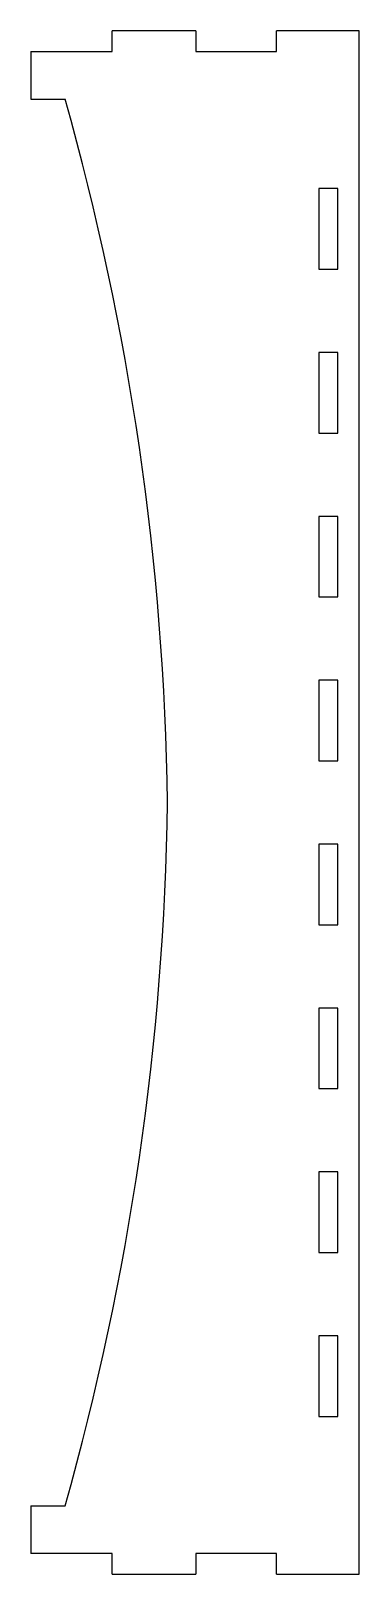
# Model space of a CAD drawing. Header units: millimetres. Extents: x -42 to 6, y -113 to 113.
import ezdxf

# ---------------------------------------------------------------- set-up
doc = ezdxf.new("R2010")
doc.units = ezdxf.units.MM
doc.layers.add('Shape2DView001', color=7, linetype='CONTINUOUS')

msp = doc.modelspace()

# ---------------------------------------------------------------- linework, layer by layer
at = {"layer": 'Shape2DView001'}
for p, q in [((-17.9, 113), (-30.1, 113)), ((-30.1, 110), (-30.1, 113)), ((-17.9, 113), (-17.9, 110)), ((6, 113), (-6.1, 113)), ((-6.1, 110), (-6.1, 113)), ((6, -113), (6, 113)), ((-42, 110), (-42, 103)), ((-42, 110), (-30.1, 110)), ((-17.9, 110), (-6.1, 110)), ((-42, 103), (-37, 103)), ((0.1, 89.9), (0.1, 78.1)), ((2.9, 89.9), (0.1, 89.9)), ((2.9, 78.1), (2.9, 89.9)), ((0.1, 78.1), (2.9, 78.1)), ((0.1, 65.9), (0.1, 54.1)), ((2.9, 65.9), (0.1, 65.9)), ((2.9, 54.1), (2.9, 65.9)), ((0.1, 54.1), (2.9, 54.1)), ((0.1, 41.9), (0.1, 30.1)), ((2.9, 41.9), (0.1, 41.9)), ((2.9, 30.1), (2.9, 41.9)), ((0.1, 30.1), (2.9, 30.1)), ((0.1, 17.9), (0.1, 6.1)), ((2.9, 17.9), (0.1, 17.9)), ((2.9, 6.1), (2.9, 17.9)), ((0.1, 6.1), (2.9, 6.1)), ((0.1, -6.1), (0.1, -17.9)), ((2.9, -6.1), (0.1, -6.1)), ((2.9, -17.9), (2.9, -6.1)), ((0.1, -17.9), (2.9, -17.9)), ((0.1, -30.1), (0.1, -41.9)), ((2.9, -30.1), (0.1, -30.1)), ((2.9, -41.9), (2.9, -30.1)), ((0.1, -41.9), (2.9, -41.9)), ((0.1, -54.1), (0.1, -65.9)), ((2.9, -54.1), (0.1, -54.1)), ((2.9, -65.9), (2.9, -54.1)), ((0.1, -65.9), (2.9, -65.9)), ((0.1, -78.1), (0.1, -89.9)), ((2.9, -78.1), (0.1, -78.1)), ((2.9, -89.9), (2.9, -78.1)), ((0.1, -89.9), (2.9, -89.9)), ((-42, -103), (-37, -103)), ((-42, -103), (-42, -110)), ((-30.1, -110), (-42, -110)), ((-30.1, -113), (-30.1, -110)), ((-17.9, -110), (-17.9, -113)), ((-6.1, -110), (-17.9, -110)), ((-6.1, -113), (-6.1, -110)), ((-30.1, -113), (-17.9, -113)), ((-6.1, -113), (6, -113))]:
    msp.add_line(p, q, dxfattribs=at)
for centre, start, end in [((-421.96, -5.65), 0.81, 15.7616), ((-421.96, 5.65), -15.7616, -0.81)]:
    msp.add_arc(centre, 400, start, end, dxfattribs=at)

doc.saveas('drawing.dxf')
